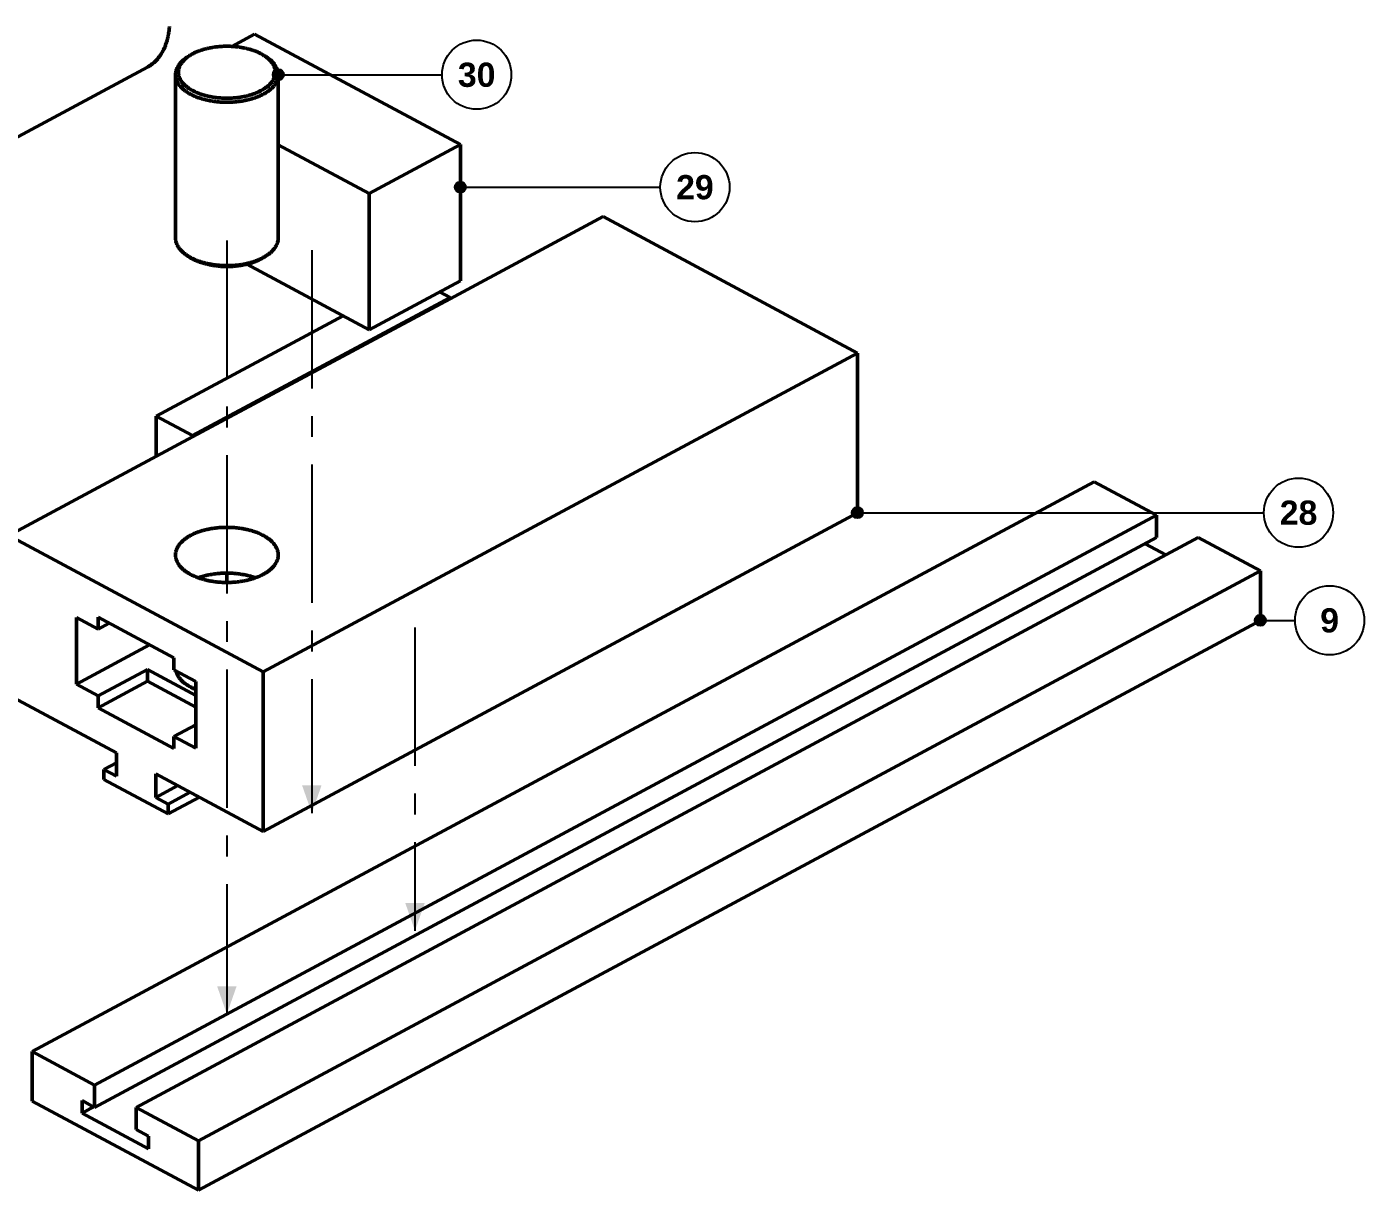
# Model space of a CAD drawing. Header units: millimetres. Extents: x 0 to 841, y 0 to 594.
# Drawn here: x 421.3 to 614.5, y 220.8 to 389 of the extents above; entities that cross this region are included whole.
import ezdxf
from ezdxf.enums import TextEntityAlignment as Align

# ---------------------------------------------------------------- set-up
doc = ezdxf.new("R2010")
doc.units = ezdxf.units.MM
doc.linetypes.add('EJE', pattern=[31, 20, -4, 3, -4])
for name, color, linetype, lineweight in [('ACH', 7, 'CONTINUOUS', 13), ('COTA', 7, 'CONTINUOUS', 25), ('EJE', 7, 'EJE', 25), ('FINA', 7, 'CONTINUOUS', 25), ('TXT', 7, 'CONTINUOUS', 25), ('VIS', 7, 'CONTINUOUS', 50)]:
    doc.layers.add(name, color=color, linetype=linetype, lineweight=lineweight)
doc.styles.add('STDB', font='LiberationSans-Bold.ttf')

msp = doc.modelspace()

# ---------------------------------------------------------------- hatches: boundary and pattern name
at = {"layer": 'ACH'}
h = msp.add_hatch(color=7, dxfattribs=at)
h.dxf.hatch_style = 1
h.paths.add_polyline_path([(458.45, 382.05), (458.22, 382.62), (457.65, 382.85), (457.08, 382.62), (456.85, 382.05), (457.08, 381.49), (457.65, 381.25), (458.22, 381.49)])
h = msp.add_hatch(color=7, dxfattribs=at)
h.dxf.hatch_style = 1
h.paths.add_polyline_path([(484.76, 365.8), (484.52, 366.37), (483.96, 366.6), (483.39, 366.37), (483.16, 365.8), (483.39, 365.24), (483.96, 365), (484.52, 365.24)])
h = msp.add_hatch(color=7, dxfattribs=at)
h.dxf.hatch_style = 1
h.paths.add_polyline_path([(542.1, 318.76), (541.86, 319.33), (541.3, 319.56), (540.73, 319.33), (540.5, 318.76), (540.73, 318.2), (541.3, 317.96), (541.86, 318.2)])
h = msp.add_hatch(color=7, dxfattribs=at)
h.dxf.hatch_style = 1
h.paths.add_polyline_path([(600.3, 303.2), (600.07, 303.76), (599.5, 304), (598.93, 303.76), (598.7, 303.2), (598.93, 302.63), (599.5, 302.4), (600.07, 302.63)])

# ---------------------------------------------------------------- linework, layer by layer
at = {"layer": 'COTA'}
for p, q in [((457.65, 382.05), (481.31, 382.05)), ((483.96, 365.8), (512.83, 365.8)), ((541.3, 318.76), (600.01, 318.76)), ((599.5, 303.2), (604.5, 303.2))]:
    msp.add_line(p, q, dxfattribs=at)
for centre in [(457.65, 382.05), (483.96, 365.8), (541.3, 318.76), (599.5, 303.2)]:
    msp.add_circle(centre, 0.8, dxfattribs=at)
for points in [[(462.5, 275.34), (463.9, 279.34), (461.1, 279.34)], [(477.4, 258.34), (478.8, 262.34), (476, 262.34)], [(450.23, 246.3), (451.63, 250.3), (448.83, 250.3)]]:
    msp.add_solid(points, dxfattribs=at)
at = {"layer": 'EJE'}
for p, q in [((450.23, 358.09), (450.23, 246.3)), ((462.5, 356.72), (462.5, 275.34)), ((477.4, 302.16), (477.4, 258.34))]:
    msp.add_line(p, q, dxfattribs=at)
at = {"layer": 'FINA'}
for centre in [(486.31, 382.05), (517.83, 365.8), (605.01, 318.76), (609.5, 303.2)]:
    msp.add_circle(centre, 5, dxfattribs=at)
at = {"layer": 'VIS'}
for points in [[(438.76, 383.15), (438.87, 383.21), (438.98, 383.28), (439.09, 383.34), (439.2, 383.42), (439.31, 383.49), (439.41, 383.57), (439.51, 383.65), (439.61, 383.73), (439.71, 383.81), (439.81, 383.9), (439.9, 383.99), (439.99, 384.08), (440.08, 384.17), (440.17, 384.27), (440.25, 384.37), (440.33, 384.47), (440.41, 384.57), (440.49, 384.67), (440.57, 384.78), (440.64, 384.88), (440.71, 384.99), (440.78, 385.1), (440.84, 385.21), (440.91, 385.32), (440.97, 385.44), (441.03, 385.55), (441.09, 385.67), (441.14, 385.78), (441.2, 385.9), (441.25, 386.02), (441.3, 386.14), (441.35, 386.26), (441.39, 386.38), (441.43, 386.5), (441.48, 386.62), (441.52, 386.75), (441.55, 386.87), (441.59, 386.99), (441.62, 387.12), (441.66, 387.24), (441.69, 387.37), (441.72, 387.49), (441.74, 387.62), (441.77, 387.75), (441.8, 387.87), (441.82, 388), (441.84, 388.13), (441.86, 388.26), (441.88, 388.38), (441.89, 388.51), (441.91, 388.64), (441.92, 388.77), (441.93, 388.9), (441.95, 389.03)], [(450.94, 386.15), (454.23, 387.91)], [(454.23, 387.91), (483.96, 371.95)], [(444.51, 384.59), (444.4, 384.52), (444.3, 384.45), (444.19, 384.37), (444.09, 384.29), (443.99, 384.21), (443.9, 384.13), (443.8, 384.04), (443.71, 383.96), (443.62, 383.87), (443.54, 383.77), (443.45, 383.68), (443.37, 383.58), (443.3, 383.47), (443.23, 383.37), (443.16, 383.26), (443.1, 383.15), (443.04, 383.04), (442.99, 382.92), (442.94, 382.8), (442.9, 382.68), (442.87, 382.56), (442.84, 382.43), (442.83, 382.31), (442.81, 382.18), (442.81, 382.05)], [(444.83, 384.8), (444.73, 384.73), (444.62, 384.66), (444.52, 384.58), (444.42, 384.5), (444.32, 384.42), (444.22, 384.34), (444.13, 384.25), (444.04, 384.16), (443.95, 384.07), (443.87, 383.97), (443.79, 383.87), (443.71, 383.77), (443.64, 383.67), (443.57, 383.56), (443.5, 383.45), (443.45, 383.33), (443.4, 383.22), (443.35, 383.1), (443.31, 382.97), (443.28, 382.85), (443.26, 382.72), (443.24, 382.6), (443.24, 382.47), (443.24, 382.34), (443.24, 382.21), (443.26, 382.09), (443.28, 381.96), (443.32, 381.84), (443.36, 381.72), (443.4, 381.6), (443.45, 381.48), (443.51, 381.37), (443.57, 381.25), (443.64, 381.15), (443.72, 381.04), (443.79, 380.94), (443.88, 380.84), (443.96, 380.75), (444.05, 380.65), (444.14, 380.56), (444.23, 380.48), (444.33, 380.39), (444.43, 380.31), (444.53, 380.23), (444.63, 380.16), (444.74, 380.08), (444.84, 380.01), (444.95, 379.95), (445.06, 379.88), (445.17, 379.82), (445.29, 379.75), (445.4, 379.7), (445.51, 379.64), (445.63, 379.58), (445.74, 379.53), (445.86, 379.48), (445.98, 379.43), (446.1, 379.38), (446.22, 379.33), (446.34, 379.29), (446.46, 379.25), (446.58, 379.21), (446.7, 379.17), (446.82, 379.13), (446.95, 379.1), (447.07, 379.06), (447.19, 379.03), (447.32, 379), (447.44, 378.97), (447.57, 378.94), (447.69, 378.91), (447.82, 378.89), (447.94, 378.86), (448.07, 378.84), (448.19, 378.82), (448.32, 378.8), (448.45, 378.78), (448.57, 378.76), (448.7, 378.75), (448.83, 378.73), (448.95, 378.72), (449.08, 378.71), (449.21, 378.7), (449.34, 378.69), (449.46, 378.68), (449.59, 378.67), (449.72, 378.67), (449.85, 378.66), (449.98, 378.66), (450.1, 378.66), (450.23, 378.66), (450.36, 378.66), (450.49, 378.66), (450.61, 378.66), (450.74, 378.67), (450.87, 378.67), (451, 378.68), (451.13, 378.69), (451.25, 378.7), (451.38, 378.71), (451.51, 378.72), (451.64, 378.73), (451.76, 378.75), (451.89, 378.76), (452.02, 378.78), (452.14, 378.8), (452.27, 378.82), (452.39, 378.84), (452.52, 378.86), (452.65, 378.89), (452.77, 378.91), (452.9, 378.94), (453.02, 378.97), (453.15, 379), (453.27, 379.03), (453.39, 379.06), (453.52, 379.1), (453.64, 379.13), (453.76, 379.17), (453.88, 379.21), (454, 379.25), (454.13, 379.29), (454.25, 379.34), (454.36, 379.38), (454.48, 379.43), (454.6, 379.48), (454.72, 379.53), (454.83, 379.58), (454.95, 379.64), (455.06, 379.7), (455.18, 379.76)], [(444.83, 384.8), (444.51, 384.59)], [(455.63, 384.8), (455.52, 384.87), (455.41, 384.94), (455.3, 385), (455.19, 385.06), (455.07, 385.12), (454.96, 385.18), (454.84, 385.24), (454.73, 385.29), (454.61, 385.34), (454.49, 385.39), (454.37, 385.44), (454.25, 385.49), (454.13, 385.53), (454.01, 385.57), (453.89, 385.61), (453.77, 385.65), (453.65, 385.69), (453.52, 385.73), (453.4, 385.76), (453.27, 385.79), (453.15, 385.82), (453.03, 385.85), (452.9, 385.88), (452.78, 385.91), (452.65, 385.94), (452.52, 385.96), (452.4, 385.98), (452.27, 386), (452.15, 386.02), (452.02, 386.04), (451.89, 386.06), (451.76, 386.08), (451.64, 386.09), (451.51, 386.1), (451.38, 386.12), (451.25, 386.13), (451.13, 386.14), (451, 386.15), (450.87, 386.15), (450.74, 386.16), (450.61, 386.16), (450.49, 386.17), (450.36, 386.17), (450.23, 386.17), (450.1, 386.17), (449.97, 386.17), (449.85, 386.16), (449.72, 386.16), (449.59, 386.15), (449.46, 386.15), (449.33, 386.14), (449.21, 386.13), (449.08, 386.12), (448.95, 386.1), (448.82, 386.09), (448.7, 386.08), (448.57, 386.06), (448.44, 386.04), (448.32, 386.02), (448.19, 386), (448.06, 385.98), (447.94, 385.96), (447.81, 385.94), (447.68, 385.91), (447.56, 385.88), (447.43, 385.85), (447.31, 385.82), (447.19, 385.79), (447.06, 385.76), (446.94, 385.73), (446.82, 385.69), (446.69, 385.65), (446.57, 385.61), (446.45, 385.57), (446.33, 385.53), (446.21, 385.49), (446.09, 385.44), (445.97, 385.39), (445.85, 385.34), (445.73, 385.29), (445.62, 385.24), (445.5, 385.18), (445.39, 385.12), (445.27, 385.06), (445.16, 385), (445.05, 384.94), (444.94, 384.87), (444.83, 384.8)], [(455.18, 379.76), (455.29, 379.82), (455.4, 379.88), (455.51, 379.95), (455.62, 380.02), (455.72, 380.09), (455.83, 380.16), (455.93, 380.24), (456.03, 380.31), (456.13, 380.39), (456.23, 380.48), (456.32, 380.56), (456.41, 380.65), (456.5, 380.75), (456.59, 380.84), (456.67, 380.94), (456.75, 381.04), (456.82, 381.15), (456.89, 381.26), (456.95, 381.37), (457.01, 381.48), (457.06, 381.6), (457.11, 381.72), (457.14, 381.84), (457.18, 381.96), (457.2, 382.09), (457.22, 382.21), (457.23, 382.34), (457.23, 382.47), (457.22, 382.6), (457.2, 382.72), (457.18, 382.85), (457.15, 382.97), (457.11, 383.1), (457.06, 383.22), (457.01, 383.33), (456.96, 383.45), (456.89, 383.56), (456.82, 383.67), (456.75, 383.77), (456.67, 383.87), (456.59, 383.97), (456.51, 384.07), (456.42, 384.16), (456.33, 384.25), (456.24, 384.34), (456.14, 384.42), (456.04, 384.5), (455.94, 384.58), (455.84, 384.66), (455.73, 384.73), (455.63, 384.8)], [(455.63, 384.8), (455.95, 384.59)], [(457.65, 382.05), (457.65, 382.18), (457.64, 382.31), (457.62, 382.43), (457.59, 382.56), (457.56, 382.68), (457.52, 382.8), (457.47, 382.92), (457.42, 383.04), (457.36, 383.15), (457.3, 383.26), (457.23, 383.37), (457.16, 383.47), (457.09, 383.58), (457.01, 383.68), (456.92, 383.77), (456.84, 383.87), (456.75, 383.96), (456.66, 384.04), (456.56, 384.13), (456.47, 384.21), (456.37, 384.29), (456.27, 384.37), (456.16, 384.45), (456.06, 384.52), (455.95, 384.59)], [(388.54, 356.19), (438.76, 383.15)], [(442.81, 382.05), (442.81, 381.93), (442.83, 381.8), (442.84, 381.67), (442.87, 381.55), (442.9, 381.42), (442.94, 381.3), (442.99, 381.18), (443.04, 381.07), (443.1, 380.95), (443.16, 380.84), (443.23, 380.73), (443.3, 380.63), (443.38, 380.52), (443.46, 380.42), (443.54, 380.33), (443.63, 380.23), (443.72, 380.14), (443.81, 380.05), (443.91, 379.97), (444.01, 379.89), (444.11, 379.81), (444.21, 379.73), (444.31, 379.65), (444.42, 379.58), (444.52, 379.51), (444.63, 379.44), (444.74, 379.37), (444.85, 379.31), (444.96, 379.25), (445.08, 379.19), (445.19, 379.13), (445.31, 379.07), (445.42, 379.02), (445.54, 378.97), (445.66, 378.92), (445.77, 378.87), (445.89, 378.82), (446.01, 378.78), (446.13, 378.73), (446.25, 378.69), (446.37, 378.65), (446.5, 378.61), (446.62, 378.57), (446.74, 378.54), (446.87, 378.5), (446.99, 378.47), (447.11, 378.44), (447.24, 378.41), (447.36, 378.38), (447.49, 378.35), (447.61, 378.33), (447.74, 378.3), (447.86, 378.28), (447.99, 378.26), (448.12, 378.24), (448.24, 378.22), (448.37, 378.2), (448.5, 378.18), (448.62, 378.16), (448.75, 378.15), (448.88, 378.14), (449, 378.13), (449.13, 378.11), (449.26, 378.1), (449.39, 378.1), (449.51, 378.09), (449.64, 378.08), (449.77, 378.08), (449.9, 378.07), (450.03, 378.07), (450.15, 378.07), (450.28, 378.07), (450.41, 378.07), (450.54, 378.07), (450.67, 378.08), (450.79, 378.08), (450.92, 378.09), (451.05, 378.09), (451.18, 378.1), (451.31, 378.11), (451.43, 378.12), (451.56, 378.13), (451.69, 378.15), (451.81, 378.16), (451.94, 378.18), (452.07, 378.19), (452.19, 378.21), (452.32, 378.23), (452.45, 378.25), (452.57, 378.27), (452.7, 378.3), (452.83, 378.32), (452.95, 378.35), (453.08, 378.37), (453.2, 378.4), (453.32, 378.43), (453.45, 378.46), (453.57, 378.5), (453.7, 378.53), (453.82, 378.57), (453.94, 378.6), (454.06, 378.64), (454.18, 378.68), (454.31, 378.72), (454.43, 378.77), (454.55, 378.81), (454.66, 378.86), (454.78, 378.91), (454.9, 378.96), (455.02, 379.01), (455.13, 379.06), (455.25, 379.12), (455.36, 379.18), (455.48, 379.24)], [(442.81, 382.05), (442.81, 358.45)], [(455.48, 379.24), (455.59, 379.3), (455.7, 379.36), (455.81, 379.43), (455.92, 379.5), (456.03, 379.57), (456.13, 379.64), (456.24, 379.72), (456.34, 379.79), (456.44, 379.88), (456.54, 379.96), (456.64, 380.04), (456.73, 380.13), (456.82, 380.22), (456.91, 380.32), (456.99, 380.42), (457.07, 380.52), (457.15, 380.62), (457.22, 380.72), (457.29, 380.83), (457.36, 380.95), (457.42, 381.06), (457.47, 381.18), (457.52, 381.3), (457.56, 381.42), (457.59, 381.54), (457.62, 381.67), (457.63, 381.8), (457.65, 381.93), (457.65, 382.05)], [(457.65, 382.05), (457.65, 358.45)], [(470.77, 364.87), (457.65, 371.91)], [(483.96, 371.95), (470.77, 364.87)], [(483.96, 352.27), (483.96, 371.95)], [(470.77, 345.19), (470.77, 364.87)], [(482.46, 349.68), (504.57, 361.55)], [(504.57, 361.55), (541.3, 341.83)], [(442.81, 358.45), (442.81, 358.32), (442.83, 358.19), (442.84, 358.07), (442.87, 357.94), (442.9, 357.82), (442.94, 357.7), (442.99, 357.58), (443.04, 357.46), (443.1, 357.35), (443.16, 357.24), (443.23, 357.13), (443.3, 357.02), (443.37, 356.92), (443.45, 356.82), (443.54, 356.73), (443.62, 356.63), (443.71, 356.54), (443.8, 356.45), (443.9, 356.37), (443.99, 356.29), (444.09, 356.21), (444.19, 356.13), (444.3, 356.05), (444.4, 355.98), (444.51, 355.91)], [(455.95, 355.91), (456.06, 355.98), (456.16, 356.05), (456.27, 356.13), (456.37, 356.21), (456.47, 356.29), (456.56, 356.37), (456.66, 356.45), (456.75, 356.54), (456.84, 356.63), (456.92, 356.73), (457.01, 356.82), (457.09, 356.92), (457.16, 357.02), (457.23, 357.13), (457.3, 357.24), (457.36, 357.35), (457.42, 357.46), (457.47, 357.58), (457.52, 357.7), (457.56, 357.82), (457.59, 357.94), (457.62, 358.07), (457.64, 358.19), (457.65, 358.32), (457.65, 358.45)], [(444.51, 355.91), (444.61, 355.84), (444.72, 355.77), (444.84, 355.71), (444.95, 355.65), (445.06, 355.59), (445.17, 355.53), (445.29, 355.47), (445.41, 355.42), (445.52, 355.37), (445.64, 355.32), (445.76, 355.27), (445.88, 355.22), (446, 355.17), (446.12, 355.13), (446.24, 355.09), (446.36, 355.05), (446.48, 355.01), (446.6, 354.97), (446.73, 354.93), (446.85, 354.9), (446.98, 354.87), (447.1, 354.83), (447.22, 354.8), (447.35, 354.77), (447.47, 354.75), (447.6, 354.72), (447.72, 354.7), (447.85, 354.67), (447.98, 354.65), (448.1, 354.63), (448.23, 354.61), (448.36, 354.59), (448.48, 354.57), (448.61, 354.56), (448.74, 354.54), (448.87, 354.53), (448.99, 354.52), (449.12, 354.51), (449.25, 354.5), (449.38, 354.49), (449.5, 354.48), (449.63, 354.47), (449.76, 354.47), (449.89, 354.47), (450.02, 354.46), (450.15, 354.46), (450.27, 354.46), (450.4, 354.46), (450.53, 354.46), (450.66, 354.47), (450.79, 354.47), (450.91, 354.48), (451.04, 354.49), (451.17, 354.49), (451.3, 354.5), (451.43, 354.51), (451.55, 354.53), (451.68, 354.54), (451.81, 354.55), (451.94, 354.57), (452.06, 354.59), (452.19, 354.6), (452.32, 354.62), (452.44, 354.64), (452.57, 354.66), (452.69, 354.69), (452.82, 354.71), (452.95, 354.74), (453.07, 354.77), (453.2, 354.79), (453.32, 354.82), (453.45, 354.86), (453.57, 354.89), (453.69, 354.92), (453.82, 354.96), (453.94, 354.99), (454.06, 355.03), (454.18, 355.07), (454.3, 355.12), (454.42, 355.16), (454.54, 355.2), (454.66, 355.25), (454.78, 355.3), (454.9, 355.35), (455.02, 355.4), (455.13, 355.46), (455.25, 355.51), (455.36, 355.57), (455.48, 355.63)], [(444.83, 355.7), (444.51, 355.91)], [(444.83, 355.7), (444.94, 355.63), (445.05, 355.56), (445.16, 355.5), (445.27, 355.44), (445.39, 355.38), (445.5, 355.32), (445.62, 355.26), (445.73, 355.21), (445.85, 355.16), (445.97, 355.11), (446.09, 355.06), (446.21, 355.01), (446.33, 354.97), (446.45, 354.93), (446.57, 354.89), (446.69, 354.85), (446.81, 354.81), (446.94, 354.77), (447.06, 354.74), (447.18, 354.71), (447.31, 354.68), (447.43, 354.65), (447.56, 354.62), (447.68, 354.59), (447.81, 354.56), (447.93, 354.54), (448.06, 354.52), (448.19, 354.5), (448.31, 354.48), (448.44, 354.46), (448.57, 354.44), (448.69, 354.42), (448.82, 354.41), (448.95, 354.4), (449.07, 354.38), (449.2, 354.37), (449.33, 354.36), (449.46, 354.35), (449.59, 354.35), (449.71, 354.34), (449.84, 354.34), (449.97, 354.33), (450.1, 354.33), (450.23, 354.33), (450.35, 354.33), (450.48, 354.33), (450.61, 354.34), (450.74, 354.34), (450.87, 354.35), (450.99, 354.35), (451.12, 354.36), (451.25, 354.37), (451.38, 354.38), (451.5, 354.39), (451.63, 354.41), (451.76, 354.42), (451.89, 354.44), (452.01, 354.46), (452.14, 354.47), (452.27, 354.49), (452.39, 354.52), (452.52, 354.54), (452.64, 354.56), (452.77, 354.59), (452.89, 354.61), (453.02, 354.64), (453.14, 354.67), (453.27, 354.7), (453.39, 354.74), (453.51, 354.77), (453.64, 354.81), (453.76, 354.84), (453.88, 354.88), (454, 354.92), (454.12, 354.97), (454.24, 355.01), (454.36, 355.06), (454.48, 355.1), (454.6, 355.15), (454.72, 355.21), (454.83, 355.26), (454.95, 355.31), (455.06, 355.37), (455.18, 355.43)], [(455.18, 355.43), (455.25, 355.47), (455.33, 355.52), (455.4, 355.56), (455.48, 355.6), (455.55, 355.65), (455.63, 355.7)], [(455.48, 355.63), (455.56, 355.67), (455.64, 355.72), (455.72, 355.76), (455.8, 355.81), (455.88, 355.86), (455.95, 355.91)], [(455.63, 355.7), (455.95, 355.91)], [(470.77, 345.19), (453.12, 354.67)], [(483.96, 352.27), (470.77, 345.19)], [(445.28, 329.9), (482.46, 349.86)], [(445.28, 329.72), (482.46, 349.68)], [(480.96, 350.67), (482.46, 349.86)], [(482.46, 349.68), (482.46, 349.86)], [(440.04, 332.72), (467.02, 347.2)], [(455.48, 295.76), (541.3, 341.83)], [(541.3, 318.76), (541.3, 341.83)], [(440.04, 326.9), (440.04, 332.72)], [(440.04, 332.72), (445.28, 329.9)], [(418.75, 315.48), (445.28, 329.72)], [(445.28, 329.72), (445.28, 329.9)], [(422.12, 240.87), (575.51, 323.23)], [(575.51, 323.23), (584.51, 318.4)], [(455.48, 272.69), (541.3, 318.76)], [(431.12, 236.04), (584.51, 318.4)], [(584.51, 318.4), (584.51, 315.18)], [(418.75, 315.48), (455.48, 295.76)], [(431.12, 232.82), (584.51, 315.18)], [(437.11, 232.82), (590.51, 315.18)], [(442.81, 312.66), (442.81, 312.79), (442.83, 312.91), (442.84, 313.04), (442.87, 313.16), (442.9, 313.29), (442.94, 313.41), (442.99, 313.53), (443.04, 313.64), (443.1, 313.76), (443.16, 313.87), (443.23, 313.97), (443.3, 314.08), (443.37, 314.18), (443.45, 314.28), (443.54, 314.38), (443.62, 314.47), (443.71, 314.56), (443.8, 314.65), (443.9, 314.74), (443.99, 314.82), (444.09, 314.9), (444.19, 314.98), (444.3, 315.05), (444.4, 315.12), (444.51, 315.19), (444.61, 315.26), (444.72, 315.33), (444.83, 315.39), (444.94, 315.45), (445.06, 315.51), (445.17, 315.57), (445.28, 315.63), (445.4, 315.68), (445.52, 315.74), (445.63, 315.79), (445.75, 315.83), (445.87, 315.88), (445.99, 315.93), (446.11, 315.97), (446.23, 316.01), (446.35, 316.05), (446.47, 316.09), (446.59, 316.13), (446.71, 316.17), (446.83, 316.2), (446.96, 316.23), (447.08, 316.27), (447.2, 316.3), (447.33, 316.33), (447.45, 316.35), (447.58, 316.38), (447.7, 316.4), (447.83, 316.43), (447.95, 316.45), (448.08, 316.47), (448.2, 316.49), (448.33, 316.51), (448.45, 316.53), (448.58, 316.54), (448.71, 316.56), (448.83, 316.57), (448.96, 316.58), (449.09, 316.6), (449.21, 316.61), (449.34, 316.61), (449.47, 316.62), (449.59, 316.63), (449.72, 316.63), (449.85, 316.64), (449.98, 316.64), (450.1, 316.64), (450.23, 316.64), (450.36, 316.64), (450.48, 316.64), (450.61, 316.64), (450.74, 316.63), (450.87, 316.63), (450.99, 316.62), (451.12, 316.61), (451.25, 316.61), (451.37, 316.6), (451.5, 316.58), (451.63, 316.57), (451.75, 316.56), (451.88, 316.54), (452.01, 316.53), (452.13, 316.51), (452.26, 316.49), (452.38, 316.47), (452.51, 316.45), (452.63, 316.43), (452.76, 316.4), (452.88, 316.38), (453.01, 316.35), (453.13, 316.33), (453.26, 316.3), (453.38, 316.27), (453.5, 316.23), (453.63, 316.2), (453.75, 316.17), (453.87, 316.13), (453.99, 316.09), (454.11, 316.05), (454.23, 316.01), (454.35, 315.97), (454.47, 315.93), (454.59, 315.88), (454.71, 315.83), (454.83, 315.79), (454.95, 315.74), (455.06, 315.68), (455.18, 315.63), (455.29, 315.57), (455.4, 315.51), (455.52, 315.45), (455.63, 315.39), (455.74, 315.33), (455.85, 315.26), (455.95, 315.19), (456.06, 315.12), (456.16, 315.05), (456.27, 314.98), (456.37, 314.9), (456.47, 314.82), (456.56, 314.74), (456.66, 314.65), (456.75, 314.56), (456.84, 314.47), (456.92, 314.38), (457.01, 314.28), (457.09, 314.18), (457.16, 314.08), (457.23, 313.97), (457.3, 313.87), (457.36, 313.76), (457.42, 313.64), (457.47, 313.53), (457.52, 313.41), (457.56, 313.29), (457.59, 313.16), (457.62, 313.04), (457.64, 312.91), (457.65, 312.79), (457.65, 312.66)], [(590.51, 315.18), (599.5, 310.35)], [(582.84, 314.28), (585.84, 312.67)], [(455.48, 309.84), (455.36, 309.78), (455.25, 309.72), (455.13, 309.67), (455.02, 309.62), (454.9, 309.56), (454.78, 309.51), (454.66, 309.47), (454.55, 309.42), (454.43, 309.37), (454.31, 309.33), (454.18, 309.29), (454.06, 309.25), (453.94, 309.21), (453.82, 309.17), (453.7, 309.14), (453.57, 309.1), (453.45, 309.07), (453.32, 309.04), (453.2, 309.01), (453.08, 308.98), (452.95, 308.95), (452.83, 308.93), (452.7, 308.9), (452.57, 308.88), (452.45, 308.86), (452.32, 308.84), (452.19, 308.82), (452.07, 308.8), (451.94, 308.78), (451.81, 308.77), (451.69, 308.75), (451.56, 308.74), (451.43, 308.73), (451.31, 308.72), (451.18, 308.71), (451.05, 308.7), (450.92, 308.69), (450.79, 308.69), (450.67, 308.68), (450.54, 308.68), (450.41, 308.68), (450.28, 308.68), (450.15, 308.68), (450.03, 308.68), (449.9, 308.68), (449.77, 308.68), (449.64, 308.69), (449.51, 308.69), (449.39, 308.7), (449.26, 308.71), (449.13, 308.72), (449, 308.73), (448.88, 308.74), (448.75, 308.76), (448.62, 308.77), (448.5, 308.79), (448.37, 308.8), (448.24, 308.82), (448.12, 308.84), (447.99, 308.86), (447.86, 308.88), (447.74, 308.91), (447.61, 308.93), (447.49, 308.96), (447.36, 308.98), (447.24, 309.01), (447.11, 309.04), (446.99, 309.08), (446.87, 309.11), (446.74, 309.14), (446.62, 309.18), (446.5, 309.22), (446.37, 309.26), (446.25, 309.3), (446.13, 309.34), (446.01, 309.38), (445.89, 309.43), (445.77, 309.47), (445.66, 309.52), (445.54, 309.57), (445.42, 309.63), (445.31, 309.68), (445.19, 309.74), (445.08, 309.79), (444.96, 309.85), (444.85, 309.92), (444.74, 309.98), (444.63, 310.05), (444.52, 310.11), (444.42, 310.18), (444.31, 310.26), (444.21, 310.33), (444.11, 310.41), (444.01, 310.49), (443.91, 310.57), (443.81, 310.66), (443.72, 310.75), (443.63, 310.84), (443.54, 310.93), (443.46, 311.03), (443.38, 311.13), (443.3, 311.23), (443.23, 311.34), (443.16, 311.45), (443.1, 311.56), (443.04, 311.67), (442.99, 311.79), (442.94, 311.91), (442.9, 312.03), (442.87, 312.15), (442.84, 312.28), (442.83, 312.4), (442.81, 312.53), (442.81, 312.66)], [(457.65, 312.66), (457.65, 312.53), (457.63, 312.4), (457.62, 312.27), (457.59, 312.15), (457.56, 312.02), (457.52, 311.9), (457.47, 311.78), (457.42, 311.66), (457.36, 311.55), (457.29, 311.44), (457.22, 311.33), (457.15, 311.22), (457.07, 311.12), (456.99, 311.02), (456.91, 310.92), (456.82, 310.83), (456.73, 310.74), (456.64, 310.65), (456.54, 310.56), (456.44, 310.48), (456.34, 310.4), (456.24, 310.32), (456.13, 310.25), (456.03, 310.17), (455.92, 310.1), (455.81, 310.03), (455.7, 309.97), (455.59, 309.9), (455.48, 309.84)], [(446.1, 309.35), (446.22, 309.39), (446.34, 309.43), (446.46, 309.47), (446.58, 309.51), (446.7, 309.55), (446.83, 309.58), (446.95, 309.61), (447.07, 309.65), (447.2, 309.68), (447.32, 309.71), (447.45, 309.73), (447.57, 309.76), (447.7, 309.79), (447.82, 309.81), (447.95, 309.83), (448.07, 309.85), (448.2, 309.87), (448.32, 309.89), (448.45, 309.91), (448.58, 309.93), (448.7, 309.94), (448.83, 309.95), (448.96, 309.97), (449.08, 309.98), (449.21, 309.99), (449.34, 310), (449.47, 310), (449.59, 310.01), (449.72, 310.02), (449.85, 310.02), (449.98, 310.02), (450.1, 310.02), (450.23, 310.03), (450.36, 310.02), (450.49, 310.02), (450.61, 310.02), (450.74, 310.02), (450.87, 310.01), (450.99, 310), (451.12, 310), (451.25, 309.99), (451.38, 309.98), (451.5, 309.97), (451.63, 309.95), (451.76, 309.94), (451.88, 309.93), (452.01, 309.91), (452.14, 309.89), (452.26, 309.87), (452.39, 309.85), (452.51, 309.83), (452.64, 309.81), (452.76, 309.79), (452.89, 309.76), (453.01, 309.73), (453.14, 309.71), (453.26, 309.68), (453.39, 309.65), (453.51, 309.61), (453.63, 309.58), (453.76, 309.55), (453.88, 309.51), (454, 309.47), (454.12, 309.43), (454.24, 309.39), (454.36, 309.35)], [(446.11, 227.99), (599.5, 310.35)], [(450.23, 308.68), (450.23, 310.03)], [(599.5, 303.2), (599.5, 310.35)], [(428.49, 303.63), (431.64, 301.94)], [(428.49, 303.63), (428.49, 293.97)], [(431.64, 303.64), (431.64, 301.94)], [(431.64, 303.64), (442.58, 297.76)], [(431.64, 301.94), (433.22, 302.79)], [(446.11, 220.84), (599.5, 303.2)], [(428.49, 293.97), (439.07, 299.65)], [(442.58, 297.76), (442.58, 296.06)], [(431.64, 292.28), (438.76, 296.1)], [(445.73, 292.36), (438.76, 296.1)], [(438.76, 294.4), (438.76, 296.1)], [(442.58, 296.06), (445.73, 294.37)], [(445.73, 293.21), (445.62, 293.26), (445.5, 293.31), (445.38, 293.37), (445.27, 293.42), (445.15, 293.48), (445.04, 293.54), (444.93, 293.6), (444.81, 293.66), (444.7, 293.72), (444.59, 293.79), (444.49, 293.86), (444.38, 293.93), (444.28, 294.01), (444.17, 294.08), (444.07, 294.16), (443.97, 294.24), (443.88, 294.32), (443.78, 294.41), (443.69, 294.5), (443.6, 294.59), (443.52, 294.69), (443.43, 294.78), (443.36, 294.88), (443.28, 294.99), (443.21, 295.09), (443.14, 295.2), (443.08, 295.31), (443.03, 295.43), (442.98, 295.55), (442.93, 295.67), (442.89, 295.79), (442.86, 295.91)], [(455.48, 272.69), (455.48, 295.76)], [(428.49, 293.97), (431.64, 292.28)], [(431.64, 290.58), (438.76, 294.4)], [(438.76, 294.4), (445.73, 290.66)], [(445.73, 294.37), (445.73, 284.71)], [(418.75, 292.4), (434.27, 284.07)], [(431.64, 292.28), (431.64, 290.58)], [(445.73, 293.29), (445.72, 293.29), (445.7, 293.28), (445.69, 293.27), (445.67, 293.27), (445.66, 293.26), (445.64, 293.25)], [(431.64, 290.58), (442.58, 284.7)], [(442.58, 286.4), (445.73, 288.09)], [(442.58, 286.4), (445.73, 284.71)], [(442.58, 286.4), (442.58, 284.7)], [(434.27, 280.68), (434.27, 284.07)], [(432.47, 281.64), (434.27, 282.61)], [(432.47, 280.21), (432.47, 281.64)], [(432.47, 281.64), (434.27, 280.68)], [(432.47, 280.21), (441.76, 275.22)], [(439.96, 277.62), (439.96, 281.02)], [(439.96, 281.02), (455.48, 272.69)], [(439.96, 277.62), (443.13, 279.32)], [(441.76, 276.65), (444.93, 278.35)], [(439.96, 277.62), (441.76, 276.65)], [(441.76, 275.22), (446.26, 277.64)], [(441.76, 275.22), (441.76, 276.65)], [(422.12, 233.72), (422.12, 240.87)], [(422.12, 240.87), (431.12, 236.04)], [(431.12, 236.04), (431.12, 232.82)], [(429.32, 233.79), (429.32, 232)], [(429.32, 233.79), (431.12, 232.82)], [(422.12, 233.72), (446.11, 220.84)], [(429.32, 232), (430.98, 232.89)], [(429.32, 232), (438.91, 226.85)], [(437.11, 232.82), (446.11, 227.99)], [(437.11, 232.82), (437.11, 229.6)], [(437.11, 229.6), (438.91, 228.64)], [(438.91, 228.64), (438.91, 226.85)], [(446.11, 220.84), (446.11, 227.99)]]:
    msp.add_lwpolyline(points, dxfattribs=at)

# ---------------------------------------------------------------- texts
at = {"layer": 'TXT', "style": 'STDB'}
for s, p in [('30', (486.31, 382.05)), ('29', (517.83, 365.8)), ('28', (605.01, 318.76)), ('9', (609.5, 303.2))]:
    msp.add_text(s, height=3.5, dxfattribs=at).set_placement(p, align=Align.MIDDLE_CENTER)

doc.saveas('drawing.dxf')
